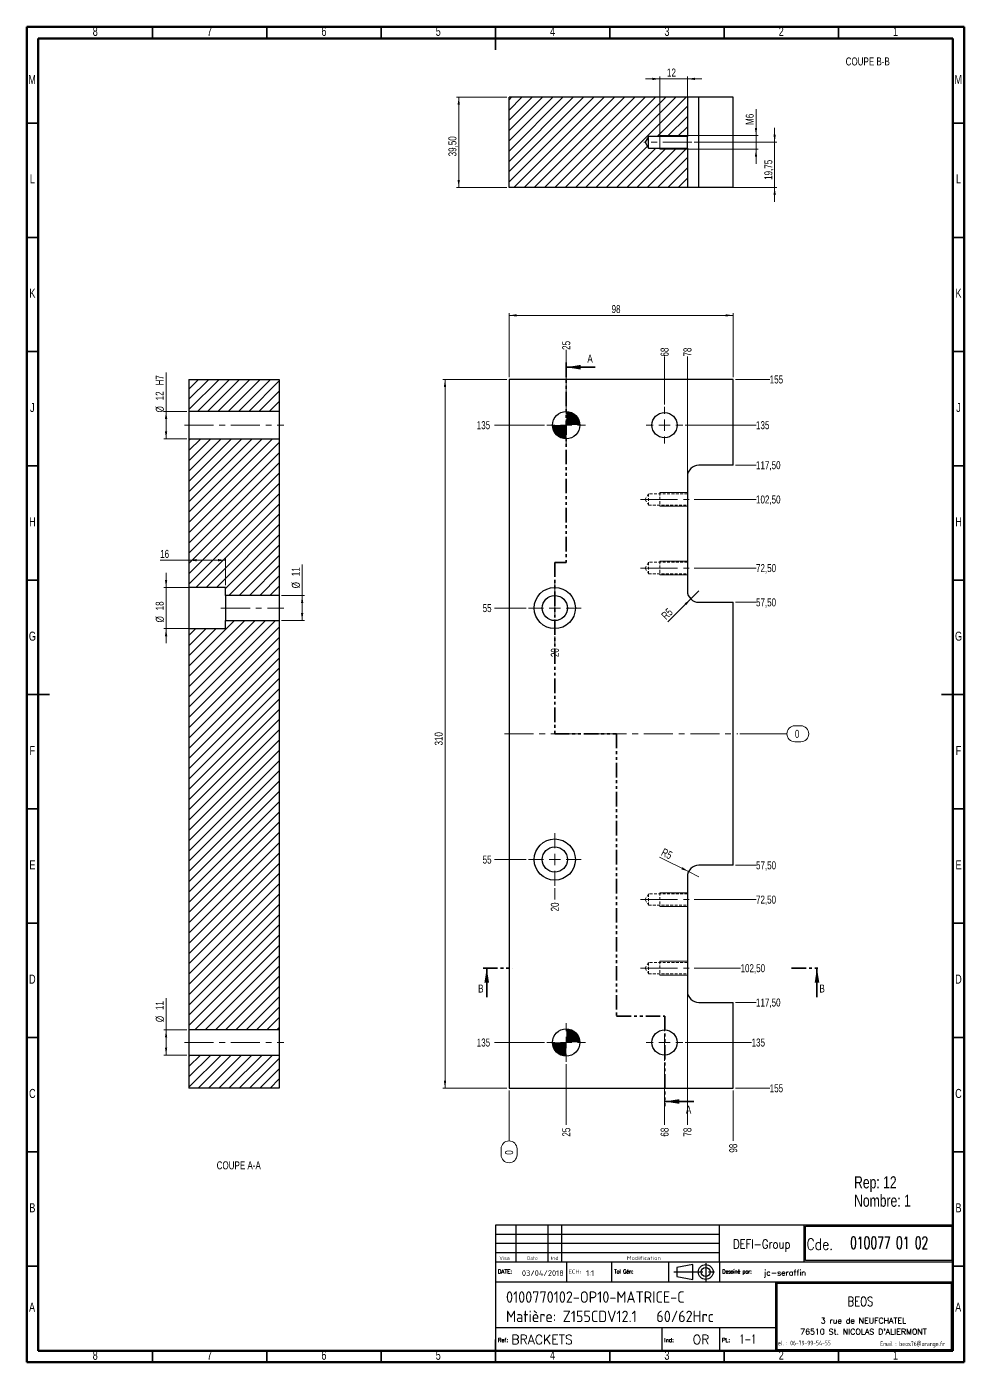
# Model space of a CAD drawing. Header units: millimetres. Extents: x 5 to 415, y 5 to 589.
import ezdxf

# ---------------------------------------------------------------- set-up
doc = ezdxf.new("R2010")
doc.units = ezdxf.units.MM
for name, pattern in [('CENTERX2', [20.32, 12.7, -2.54, 2.54, -2.54]), ('HIDDEN', [1.905, 1.27, -0.635]), ('PHANTOM', [12.7, 6.35, -1.27, 1.27, -1.27, 1.27, -1.27])]:
    doc.linetypes.add(name, pattern=pattern)
doc.layers.add('DIMENSIONS', color=176, linetype='Continuous')
doc.styles.add('SLDTEXTSTYLE0', font='TXT', dxfattribs={"width": 0.75})
doc.styles.add('SLDTEXTSTYLE1', font='ISOCP')
doc.styles.add('SLDTEXTSTYLE10', font='ISOCP', dxfattribs={"width": 1.147311})
doc.styles.add('SLDTEXTSTYLE11', font='ISOCP', dxfattribs={"width": 1.385904})
doc.styles.add('SLDTEXTSTYLE12', font='ISOCP', dxfattribs={"width": 1.246461})
doc.styles.add('SLDTEXTSTYLE13', font='ROMAND')
doc.styles.add('SLDTEXTSTYLE2', font='ROMANT', dxfattribs={"width": 0.8})
doc.styles.add('SLDTEXTSTYLE3', font='ISOCP', dxfattribs={"width": 0.8})
doc.styles.add('SLDTEXTSTYLE4', font='ROMANS', dxfattribs={"width": 0.8})
doc.styles.add('SLDTEXTSTYLE5', font='ROMANT')
doc.styles.add('SLDTEXTSTYLE6', font='ROMANS')
doc.styles.add('SLDTEXTSTYLE7', font='ROMANT', dxfattribs={"width": 0.65})
doc.styles.add('SLDTEXTSTYLE8', font='ISOCP', dxfattribs={"width": 1.446157})
doc.styles.add('SLDTEXTSTYLE9', font='ISOCP', dxfattribs={"width": 1.294402})
doc.dimstyles.new('SLDDIMSTYLE0', dxfattribs={"dimtxt": 3.5, "dimasz": 3.302, "dimexe": 0, "dimexo": 0.0625, "dimgap": 0.875, "dimtad": 0, "dimtih": 1, "dimtoh": 1, "dimdec": 0, "dimrnd": 1e-09, "dimdsep": 46, "dimtxsty": 'SLDTEXTSTYLE0', "dimblk1": 'NONE', "dimblk2": 'NONE', "dimsah": 1, "dimcen": 0.09, "dimadec": 0, "dimazin": 2, "dimtfac": 1, "dimtdec": 0, "dimtofl": 0, "dimtmove": 0, "dimatfit": 3, "dimldrblk": 'NONE', "dimfxl": 1, "dimfrac": 2, "dimtolj": 1, "dimtzin": 12, "dimarcsym": 0})
doc.dimstyles.new('SLDDIMSTYLE1', dxfattribs={"dimtxt": 3.5, "dimasz": 3.302, "dimexe": 0, "dimexo": 0.0625, "dimgap": 0.875, "dimtad": 0, "dimtih": 1, "dimtoh": 1, "dimrnd": 1e-09, "dimzin": 12, "dimdsep": 46, "dimtxsty": 'SLDTEXTSTYLE0', "dimblk1": 'NONE', "dimblk2": 'NONE', "dimsah": 1, "dimcen": 0.09, "dimadec": 0, "dimazin": 3, "dimtfac": 1, "dimtofl": 0, "dimtmove": 0, "dimatfit": 3, "dimldrblk": 'NONE', "dimfxl": 1, "dimfrac": 2, "dimtolj": 1, "dimtzin": 12, "dimarcsym": 0})
doc.dimstyles.new('SLDDIMSTYLE2', dxfattribs={"dimtxt": 3.5, "dimasz": 3.302, "dimexe": 0, "dimexo": 0.0625, "dimgap": 0.875, "dimtad": 1, "dimrnd": 1e-09, "dimzin": 12, "dimdsep": 46, "dimtxsty": 'SLDTEXTSTYLE0', "dimsah": 1, "dimcen": 0.09, "dimadec": 0, "dimazin": 3, "dimtfac": 1, "dimtofl": 0, "dimtmove": 0, "dimatfit": 3, "dimfxl": 1, "dimfrac": 2, "dimtolj": 1, "dimtzin": 12, "dimarcsym": 0})
doc.dimstyles.new('SLDDIMSTYLE3', dxfattribs={"dimtxt": 3.5, "dimasz": 3.302, "dimexe": 0, "dimexo": 0.0625, "dimgap": 0.875, "dimtad": 1, "dimrnd": 1e-09, "dimzin": 12, "dimdsep": 46, "dimtxsty": 'SLDTEXTSTYLE0', "dimsah": 1, "dimcen": 0, "dimadec": 0, "dimazin": 3, "dimtfac": 1, "dimtofl": 0, "dimtmove": 0, "dimatfit": 3, "dimfxl": 1, "dimfrac": 2, "dimtolj": 1, "dimtzin": 12, "dimarcsym": 0})
doc.dimstyles.new('SLDDIMSTYLE4', dxfattribs={"dimtxt": 3.5, "dimasz": 3.302, "dimexe": 0, "dimexo": 0.0625, "dimgap": 0.875, "dimtad": 1, "dimrnd": 1e-09, "dimzin": 12, "dimdsep": 46, "dimtxsty": 'SLDTEXTSTYLE0', "dimsah": 1, "dimcen": 0.09, "dimadec": 0, "dimazin": 3, "dimtfac": 1, "dimtmove": 0, "dimatfit": 0, "dimfxl": 1, "dimfrac": 2, "dimtolj": 1, "dimtzin": 12, "dimarcsym": 0})

# ---------------------------------------------------------------- blocks, each defined once
blk = doc.blocks.new('SW_NOTE_0')
at = {"color": 0, "linetype": 'Continuous', "lineweight": 0, "char_height": 5.292, "attachment_point": 1, "style": 'SLDTEXTSTYLE0'}
for s, insert in [('Rep: 12', (0, 6.82)), ('Nombre: 1', (0, -1.23))]:
    blk.add_mtext(s, dxfattribs=dict(at, insert=insert))
blk = doc.blocks.new('_D')
at = {"color": 7, "linetype": 'Continuous', "lineweight": 18}
for p, q in [((340.91, 283.36), (343.5, 283.36)), ((316.92, 279.87), (337.42, 279.87)), ((343.5, 276.38), (340.91, 276.38))]:
    blk.add_line(p, q, dxfattribs=at)
for centre, start, end in [((340.91, 279.87), 90, 270), ((343.5, 279.87), 270, 90)]:
    blk.add_arc(centre, 3.49, start, end, dxfattribs=at)
at = {"color": 7, "linetype": 'Continuous', "lineweight": 18, "insert": (340.91, 281.6), "char_height": 3.5, "attachment_point": 1, "style": 'SLDTEXTSTYLE0'}
blk.add_mtext('0', dxfattribs=at)
blk = doc.blocks.new('_None')
blk = doc.blocks.new('_D_1')
at = {"color": 7, "linetype": 'Continuous', "lineweight": 18}
blk.add_line((223.42, 224.87), (209.56, 224.87), dxfattribs=at)
at = {"color": 7, "linetype": 'Continuous', "lineweight": 18, "insert": (204.38, 226.6), "char_height": 3.5, "attachment_point": 1, "style": 'SLDTEXTSTYLE0'}
blk.add_mtext('55', dxfattribs=at)
blk = doc.blocks.new('_D_2')
at = {"color": 7, "linetype": 'Continuous', "lineweight": 18}
blk.add_line((314.92, 222.37), (323.92, 222.37), dxfattribs=at)
at = {"color": 7, "linetype": 'Continuous', "lineweight": 18, "insert": (323.92, 224.1), "char_height": 3.5, "attachment_point": 1, "style": 'SLDTEXTSTYLE0'}
blk.add_mtext('57,50', dxfattribs=at)
blk = doc.blocks.new('_D_3')
at = {"color": 7, "linetype": 'Continuous', "lineweight": 18}
blk.add_line((296.92, 207.37), (323.92, 207.37), dxfattribs=at)
at = {"color": 7, "linetype": 'Continuous', "lineweight": 18, "insert": (323.92, 209.1), "char_height": 3.5, "attachment_point": 1, "style": 'SLDTEXTSTYLE0'}
blk.add_mtext('72,50', dxfattribs=at)
blk = doc.blocks.new('_D_4')
at = {"color": 7, "linetype": 'Continuous', "lineweight": 18}
blk.add_line((296.92, 177.37), (317.17, 177.37), dxfattribs=at)
at = {"color": 7, "linetype": 'Continuous', "lineweight": 18, "insert": (317.17, 179.1), "char_height": 3.5, "attachment_point": 1, "style": 'SLDTEXTSTYLE0'}
blk.add_mtext('102,50', dxfattribs=at)
blk = doc.blocks.new('_D_5')
at = {"color": 7, "linetype": 'Continuous', "lineweight": 18}
blk.add_line((314.92, 162.37), (323.92, 162.37), dxfattribs=at)
at = {"color": 7, "linetype": 'Continuous', "lineweight": 18, "insert": (323.92, 164.1), "char_height": 3.5, "attachment_point": 1, "style": 'SLDTEXTSTYLE0'}
blk.add_mtext('117,50', dxfattribs=at)
blk = doc.blocks.new('_D_6')
at = {"color": 7, "linetype": 'Continuous', "lineweight": 18}
blk.add_line((292.92, 144.87), (322, 144.87), dxfattribs=at)
at = {"color": 7, "linetype": 'Continuous', "lineweight": 18, "insert": (322, 146.6), "char_height": 3.5, "attachment_point": 1, "style": 'SLDTEXTSTYLE0'}
blk.add_mtext('135', dxfattribs=at)
blk = doc.blocks.new('_D_7')
at = {"color": 7, "linetype": 'Continuous', "lineweight": 18}
blk.add_line((231.42, 144.87), (209.56, 144.87), dxfattribs=at)
at = {"color": 7, "linetype": 'Continuous', "lineweight": 18, "insert": (201.8, 146.6), "char_height": 3.5, "attachment_point": 1, "style": 'SLDTEXTSTYLE0'}
blk.add_mtext('135', dxfattribs=at)
blk = doc.blocks.new('_D_8')
at = {"color": 7, "linetype": 'Continuous', "lineweight": 18}
blk.add_line((314.92, 124.87), (329.92, 124.87), dxfattribs=at)
at = {"color": 7, "linetype": 'Continuous', "lineweight": 18, "insert": (329.92, 126.6), "char_height": 3.5, "attachment_point": 1, "style": 'SLDTEXTSTYLE0'}
blk.add_mtext('155', dxfattribs=at)
blk = doc.blocks.new('_D_9')
at = {"color": 7, "linetype": 'Continuous', "lineweight": 18}
blk.add_line((223.42, 334.87), (209.56, 334.87), dxfattribs=at)
at = {"color": 7, "linetype": 'Continuous', "lineweight": 18, "insert": (204.38, 336.6), "char_height": 3.5, "attachment_point": 1, "style": 'SLDTEXTSTYLE0'}
blk.add_mtext('55', dxfattribs=at)
blk = doc.blocks.new('_D_10')
at = {"color": 7, "linetype": 'Continuous', "lineweight": 18}
blk.add_line((314.92, 337.37), (323.92, 337.37), dxfattribs=at)
at = {"color": 7, "linetype": 'Continuous', "lineweight": 18, "insert": (323.92, 339.1), "char_height": 3.5, "attachment_point": 1, "style": 'SLDTEXTSTYLE0'}
blk.add_mtext('57,50', dxfattribs=at)
blk = doc.blocks.new('_D_11')
at = {"color": 7, "linetype": 'Continuous', "lineweight": 18}
blk.add_line((296.92, 352.37), (323.92, 352.37), dxfattribs=at)
at = {"color": 7, "linetype": 'Continuous', "lineweight": 18, "insert": (323.92, 354.1), "char_height": 3.5, "attachment_point": 1, "style": 'SLDTEXTSTYLE0'}
blk.add_mtext('72,50', dxfattribs=at)
blk = doc.blocks.new('_D_12')
at = {"color": 7, "linetype": 'Continuous', "lineweight": 18}
blk.add_line((296.92, 382.37), (323.92, 382.37), dxfattribs=at)
at = {"color": 7, "linetype": 'Continuous', "lineweight": 18, "insert": (323.92, 384.1), "char_height": 3.5, "attachment_point": 1, "style": 'SLDTEXTSTYLE0'}
blk.add_mtext('102,50', dxfattribs=at)
blk = doc.blocks.new('_D_13')
at = {"color": 7, "linetype": 'Continuous', "lineweight": 18}
blk.add_line((314.92, 397.37), (323.92, 397.37), dxfattribs=at)
at = {"color": 7, "linetype": 'Continuous', "lineweight": 18, "insert": (323.92, 399.1), "char_height": 3.5, "attachment_point": 1, "style": 'SLDTEXTSTYLE0'}
blk.add_mtext('117,50', dxfattribs=at)
blk = doc.blocks.new('_D_14')
at = {"color": 7, "linetype": 'Continuous', "lineweight": 18}
blk.add_line((231.42, 414.87), (209.56, 414.87), dxfattribs=at)
at = {"color": 7, "linetype": 'Continuous', "lineweight": 18, "insert": (201.8, 416.6), "char_height": 3.5, "attachment_point": 1, "style": 'SLDTEXTSTYLE0'}
blk.add_mtext('135', dxfattribs=at)
blk = doc.blocks.new('_D_15')
at = {"color": 7, "linetype": 'Continuous', "lineweight": 18}
blk.add_line((292.92, 414.87), (323.92, 414.87), dxfattribs=at)
at = {"color": 7, "linetype": 'Continuous', "lineweight": 18, "insert": (323.92, 416.6), "char_height": 3.5, "attachment_point": 1, "style": 'SLDTEXTSTYLE0'}
blk.add_mtext('135', dxfattribs=at)
blk = doc.blocks.new('_D_16')
at = {"color": 7, "linetype": 'Continuous', "lineweight": 18}
blk.add_line((314.92, 434.87), (329.92, 434.87), dxfattribs=at)
at = {"color": 7, "linetype": 'Continuous', "lineweight": 18, "insert": (329.92, 436.6), "char_height": 3.5, "attachment_point": 1, "style": 'SLDTEXTSTYLE0'}
blk.add_mtext('155', dxfattribs=at)
blk = doc.blocks.new('_D_17')
at = {"color": 7, "linetype": 'Continuous', "lineweight": 18}
for p, q in [((215.92, 123.87), (215.92, 101.85)), ((212.43, 95.77), (212.43, 98.36)), ((219.41, 98.36), (219.41, 95.77))]:
    blk.add_line(p, q, dxfattribs=at)
for centre, start, end in [((215.92, 98.36), 0, 180), ((215.92, 95.77), 180, 0)]:
    blk.add_arc(centre, 3.49, start, end, dxfattribs=at)
at = {"color": 7, "linetype": 'Continuous', "lineweight": 18, "insert": (214.19, 95.77), "char_height": 3.5, "attachment_point": 1, "rotation": 90, "style": 'SLDTEXTSTYLE0'}
blk.add_mtext('0', dxfattribs=at)
blk = doc.blocks.new('_D_18')
at = {"color": 7, "linetype": 'Continuous', "lineweight": 18}
blk.add_line((235.92, 212.37), (235.92, 207.37), dxfattribs=at)
at = {"color": 7, "linetype": 'Continuous', "lineweight": 18, "insert": (234.19, 202.2), "char_height": 3.5, "attachment_point": 1, "rotation": 90, "style": 'SLDTEXTSTYLE0'}
blk.add_mtext('20', dxfattribs=at)
blk = doc.blocks.new('_D_19')
at = {"color": 7, "linetype": 'Continuous', "lineweight": 18}
blk.add_line((235.92, 322.37), (235.92, 318.6), dxfattribs=at)
at = {"color": 7, "linetype": 'Continuous', "lineweight": 18, "insert": (234.19, 313.43), "char_height": 3.5, "attachment_point": 1, "rotation": 90, "style": 'SLDTEXTSTYLE0'}
blk.add_mtext('20', dxfattribs=at)
blk = doc.blocks.new('_D_20')
at = {"color": 7, "linetype": 'Continuous', "lineweight": 18}
blk.add_line((240.92, 135.37), (240.92, 108.87), dxfattribs=at)
at = {"color": 7, "linetype": 'Continuous', "lineweight": 18, "insert": (239.19, 103.7), "char_height": 3.5, "attachment_point": 1, "rotation": 90, "style": 'SLDTEXTSTYLE0'}
blk.add_mtext('25', dxfattribs=at)
blk = doc.blocks.new('_D_21')
at = {"color": 7, "linetype": 'Continuous', "lineweight": 18}
blk.add_line((240.92, 424.37), (240.92, 447.77), dxfattribs=at)
at = {"color": 7, "linetype": 'Continuous', "lineweight": 18, "insert": (239.19, 447.77), "char_height": 3.5, "attachment_point": 1, "rotation": 90, "style": 'SLDTEXTSTYLE0'}
blk.add_mtext('25', dxfattribs=at)
blk = doc.blocks.new('_D_22')
at = {"color": 7, "linetype": 'Continuous', "lineweight": 18}
blk.add_line((283.92, 135.87), (283.92, 108.87), dxfattribs=at)
at = {"color": 7, "linetype": 'Continuous', "lineweight": 18, "insert": (282.19, 103.7), "char_height": 3.5, "attachment_point": 1, "rotation": 90, "style": 'SLDTEXTSTYLE0'}
blk.add_mtext('68', dxfattribs=at)
blk = doc.blocks.new('_D_23')
at = {"color": 7, "linetype": 'Continuous', "lineweight": 18}
blk.add_line((283.92, 423.87), (283.92, 444.87), dxfattribs=at)
at = {"color": 7, "linetype": 'Continuous', "lineweight": 18, "insert": (282.19, 444.87), "char_height": 3.5, "attachment_point": 1, "rotation": 90, "style": 'SLDTEXTSTYLE0'}
blk.add_mtext('68', dxfattribs=at)
blk = doc.blocks.new('_D_24')
at = {"color": 7, "linetype": 'Continuous', "lineweight": 18}
blk.add_line((293.92, 166.37), (293.92, 108.87), dxfattribs=at)
at = {"color": 7, "linetype": 'Continuous', "lineweight": 18, "insert": (292.19, 103.7), "char_height": 3.5, "attachment_point": 1, "rotation": 90, "style": 'SLDTEXTSTYLE0'}
blk.add_mtext('78', dxfattribs=at)
blk = doc.blocks.new('_D_25')
at = {"color": 7, "linetype": 'Continuous', "lineweight": 18}
blk.add_line((293.92, 393.37), (293.92, 444.87), dxfattribs=at)
at = {"color": 7, "linetype": 'Continuous', "lineweight": 18, "insert": (292.19, 444.87), "char_height": 3.5, "attachment_point": 1, "rotation": 90, "style": 'SLDTEXTSTYLE0'}
blk.add_mtext('78', dxfattribs=at)
blk = doc.blocks.new('_D_26')
at = {"color": 7, "linetype": 'Continuous', "lineweight": 18}
blk.add_line((313.92, 123.87), (313.92, 101.85), dxfattribs=at)
at = {"color": 7, "linetype": 'Continuous', "lineweight": 18, "insert": (312.19, 96.68), "char_height": 3.5, "attachment_point": 1, "rotation": 90, "style": 'SLDTEXTSTYLE0'}
blk.add_mtext('98', dxfattribs=at)
blk = doc.blocks.new('_D_27')
at = {"color": 7, "linetype": 'Continuous', "lineweight": 18}
for p, q in [((215.92, 435.87), (215.92, 463.87)), ((313.92, 462.87), (215.92, 462.87)), ((313.92, 435.87), (313.92, 463.87))]:
    blk.add_line(p, q, dxfattribs=at)
for points in [[(215.92, 462.87), (219.23, 462.36), (219.23, 463.38)], [(313.92, 462.87), (310.62, 463.38), (310.62, 462.36)]]:
    blk.add_solid(points, dxfattribs=at)
at = {"color": 7, "linetype": 'Continuous', "lineweight": 18, "insert": (260.78, 467.38), "char_height": 3.5, "attachment_point": 1, "style": 'SLDTEXTSTYLE0'}
blk.add_mtext('98', dxfattribs=at)
blk = doc.blocks.new('_D_28')
at = {"color": 7, "linetype": 'Continuous', "lineweight": 18}
for p, q in [((214.92, 434.87), (186.92, 434.87)), ((187.92, 434.87), (187.92, 124.87)), ((214.92, 124.87), (186.92, 124.87))]:
    blk.add_line(p, q, dxfattribs=at)
for points in [[(187.92, 434.87), (187.42, 431.57), (188.43, 431.57)], [(187.92, 124.87), (188.43, 128.17), (187.42, 128.17)]]:
    blk.add_solid(points, dxfattribs=at)
at = {"color": 7, "linetype": 'Continuous', "lineweight": 18, "insert": (183.41, 274.76), "char_height": 3.5, "attachment_point": 1, "rotation": 90, "style": 'SLDTEXTSTYLE0'}
blk.add_mtext('310', dxfattribs=at)
blk = doc.blocks.new('_D_29')
at = {"color": 7, "linetype": 'Continuous', "lineweight": 18}
for q in [(285.37, 328.82), (298.92, 342.37)]:
    blk.add_line((295.39, 338.83), q, dxfattribs=at)
blk.add_solid([(295.39, 338.83), (292.69, 336.86), (293.41, 336.14)], dxfattribs=at)
at = {"color": 7, "linetype": 'Continuous', "lineweight": 18, "insert": (282.21, 331.98), "char_height": 3.5, "attachment_point": 1, "rotation": 45, "style": 'SLDTEXTSTYLE0'}
blk.add_mtext('R5', dxfattribs=at)
blk = doc.blocks.new('_D_30')
at = {"color": 7, "linetype": 'Continuous', "lineweight": 18}
for q in [(281.7, 225.98), (298.92, 217.37)]:
    blk.add_line((294.45, 219.61), q, dxfattribs=at)
blk.add_solid([(294.45, 219.61), (291.73, 221.54), (291.27, 220.63)], dxfattribs=at)
at = {"color": 7, "linetype": 'Continuous', "lineweight": 18, "insert": (283.7, 229.98), "char_height": 3.5, "attachment_point": 1, "rotation": 333.43495, "style": 'SLDTEXTSTYLE0'}
blk.add_mtext('R5', dxfattribs=at)
blk = doc.blocks.new('SW_CENTERMARKSYMBOL_0')
at = {"color": 0, "linetype": 'Continuous', "lineweight": 0}
for p, q in [((0, 5), (0, 8.5)), ((-5, 0), (-8.5, 0)), ((0, 0), (-2.5, 0)), ((0, 0), (0, 2.5)), ((0, 0), (0, -2.5)), ((0, 0), (2.5, 0)), ((5, 0), (8.5, 0)), ((0, -5), (0, -8.5))]:
    blk.add_line(p, q, dxfattribs=at)
blk = doc.blocks.new('SW_CENTERMARKSYMBOL_1')
at = {"color": 0, "linetype": 'Continuous', "lineweight": 0}
for p, q in [((0, 5), (0, 8)), ((-5, 0), (-8, 0)), ((0, 0), (-2.5, 0)), ((0, 0), (0, 2.5)), ((0, 0), (0, -2.5)), ((0, 0), (2.5, 0)), ((5, 0), (8, 0)), ((0, -5), (0, -8))]:
    blk.add_line(p, q, dxfattribs=at)
blk = doc.blocks.new('SW_CENTERMARKSYMBOL_2')
at = {"color": 0, "linetype": 'Continuous', "lineweight": 0}
for p, q in [((0, 5), (0, 8)), ((-5, 0), (-8, 0)), ((0, 0), (-2.5, 0)), ((0, 0), (0, 2.5)), ((0, 0), (0, -2.5)), ((0, 0), (2.5, 0)), ((5, 0), (8, 0)), ((0, -5), (0, -8))]:
    blk.add_line(p, q, dxfattribs=at)
blk = doc.blocks.new('SW_CENTERMARKSYMBOL_3')
at = {"color": 0, "linetype": 'Continuous', "lineweight": 0}
for p, q in [((0, 5), (0, 8.5)), ((-5, 0), (-8.5, 0)), ((0, 0), (-2.5, 0)), ((0, 0), (0, 2.5)), ((0, 0), (0, -2.5)), ((0, 0), (2.5, 0)), ((5, 0), (8.5, 0)), ((0, -5), (0, -8.5))]:
    blk.add_line(p, q, dxfattribs=at)
blk = doc.blocks.new('SW_CENTERMARKSYMBOL_4')
at = {"color": 0, "linetype": 'Continuous', "lineweight": 0}
for p, q in [((0, 5), (0, 11.5)), ((-5, 0), (-11.5, 0)), ((0, 0), (-2.5, 0)), ((0, 0), (0, 2.5)), ((0, 0), (0, -2.5)), ((0, 0), (2.5, 0)), ((5, 0), (11.5, 0)), ((0, -5), (0, -11.5))]:
    blk.add_line(p, q, dxfattribs=at)
blk = doc.blocks.new('SW_CENTERMARKSYMBOL_5')
at = {"color": 0, "linetype": 'Continuous', "lineweight": 0}
for p, q in [((0, 5), (0, 11.5)), ((-5, 0), (-11.5, 0)), ((0, 0), (-2.5, 0)), ((0, 0), (0, 2.5)), ((0, 0), (0, -2.5)), ((0, 0), (2.5, 0)), ((5, 0), (11.5, 0)), ((0, -5), (0, -11.5))]:
    blk.add_line(p, q, dxfattribs=at)
blk = doc.blocks.new('SW_DOWELSYMBOL_0')
at = {"linetype": 'Continuous', "lineweight": 0}
h = blk.add_hatch(color=0, dxfattribs=at)
edge = h.paths.add_edge_path(flags=0)
edge.add_arc((0, 0), 6, 0, 90)
edge.add_line((0, 6), (0, 0))
edge.add_line((0, 0), (6, 0))
h = blk.add_hatch(color=0, dxfattribs=at)
edge = h.paths.add_edge_path(flags=0)
edge.add_arc((0, 0), 6, 180, 270)
edge.add_line((0, -6), (0, 0))
edge.add_line((0, 0), (-6, 0))
at = {"color": 0, "linetype": 'Continuous', "lineweight": 0}
blk.add_circle((0, 0), 6, dxfattribs=at)
blk = doc.blocks.new('SW_DOWELSYMBOL_1')
at = {"linetype": 'Continuous', "lineweight": 0}
h = blk.add_hatch(color=0, dxfattribs=at)
edge = h.paths.add_edge_path(flags=0)
edge.add_arc((0, 0), 6, 0, 90)
edge.add_line((0, 6), (0, 0))
edge.add_line((0, 0), (6, 0))
h = blk.add_hatch(color=0, dxfattribs=at)
edge = h.paths.add_edge_path(flags=0)
edge.add_arc((0, 0), 6, 180, 270)
edge.add_line((0, -6), (0, 0))
edge.add_line((0, 0), (-6, 0))
at = {"color": 0, "linetype": 'Continuous', "lineweight": 0}
blk.add_circle((0, 0), 6, dxfattribs=at)
blk = doc.blocks.new('_D_31')
at = {"color": 7, "linetype": 'Continuous', "lineweight": 18}
for p, q in [((65.95, 420.87), (65.95, 437.96)), ((74.95, 420.87), (64.95, 420.87)), ((65.95, 420.87), (65.95, 408.87)), ((74.95, 408.87), (64.95, 408.87))]:
    blk.add_line(p, q, dxfattribs=at)
for points in [[(65.95, 420.87), (65.44, 417.57), (66.45, 417.57)], [(65.95, 408.87), (66.45, 412.17), (65.44, 412.17)]]:
    blk.add_solid(points, dxfattribs=at)
at = {"color": 7, "linetype": 'Continuous', "lineweight": 18, "char_height": 3.5, "attachment_point": 1, "rotation": 90, "style": 'SLDTEXTSTYLE0'}
for s, insert in [('H7', (61.38, 432.21)), ('12', (61.38, 425.72)), ('%%c', (61.43, 420.44))]:
    blk.add_mtext(s, dxfattribs=dict(at, insert=insert))
blk = doc.blocks.new('_D_32')
at = {"color": 7, "linetype": 'Continuous', "lineweight": 18}
for p, q in [((75.95, 344.87), (75.95, 356.8)), ((91.95, 344.87), (91.95, 356.8)), ((75.95, 355.8), (63.36, 355.8)), ((91.95, 355.8), (75.95, 355.8))]:
    blk.add_line(p, q, dxfattribs=at)
for points in [[(75.95, 355.8), (79.25, 355.29), (79.25, 356.31)], [(91.95, 355.8), (88.64, 356.31), (88.64, 355.29)]]:
    blk.add_solid(points, dxfattribs=at)
at = {"color": 7, "linetype": 'Continuous', "lineweight": 18, "insert": (63.36, 360.31), "char_height": 3.5, "attachment_point": 1, "style": 'SLDTEXTSTYLE0'}
blk.add_mtext('16', dxfattribs=at)
blk = doc.blocks.new('_D_33')
at = {"color": 7, "linetype": 'Continuous', "lineweight": 18}
for p, q in [((65.95, 343.87), (65.95, 350.22)), ((90.95, 343.87), (64.95, 343.87)), ((65.95, 343.87), (65.95, 325.87)), ((90.95, 325.87), (64.95, 325.87)), ((65.95, 325.87), (65.95, 319.52))]:
    blk.add_line(p, q, dxfattribs=at)
for points in [[(65.95, 343.87), (66.45, 347.17), (65.44, 347.17)], [(65.95, 325.87), (65.44, 322.57), (66.45, 322.57)]]:
    blk.add_solid(points, dxfattribs=at)
at = {"color": 7, "linetype": 'Continuous', "lineweight": 18, "char_height": 3.5, "attachment_point": 1, "rotation": 90, "style": 'SLDTEXTSTYLE0'}
for s, insert in [('18', (61.38, 333.88)), ('%%c', (61.43, 328.6))]:
    blk.add_mtext(s, dxfattribs=dict(at, insert=insert))
blk = doc.blocks.new('_D_34')
at = {"color": 7, "linetype": 'Continuous', "lineweight": 18}
for p, q in [((125.45, 340.37), (125.45, 353.97)), ((116.45, 340.37), (126.45, 340.37)), ((125.45, 340.37), (125.45, 329.37)), ((116.45, 329.37), (126.45, 329.37))]:
    blk.add_line(p, q, dxfattribs=at)
for points in [[(125.45, 340.37), (124.94, 337.07), (125.95, 337.07)], [(125.45, 329.37), (125.95, 332.67), (124.94, 332.67)]]:
    blk.add_solid(points, dxfattribs=at)
at = {"color": 7, "linetype": 'Continuous', "lineweight": 18, "char_height": 3.5, "attachment_point": 1, "rotation": 90, "style": 'SLDTEXTSTYLE0'}
for s, insert in [('11', (120.88, 348.8)), ('%%c', (120.93, 343.52))]:
    blk.add_mtext(s, dxfattribs=dict(at, insert=insert))
blk = doc.blocks.new('_D_35')
at = {"color": 7, "linetype": 'Continuous', "lineweight": 18}
for p, q in [((65.95, 150.37), (65.95, 164.23)), ((74.95, 150.37), (64.95, 150.37)), ((65.95, 150.37), (65.95, 139.37)), ((74.95, 139.37), (64.95, 139.37))]:
    blk.add_line(p, q, dxfattribs=at)
for points in [[(65.95, 150.37), (65.44, 147.07), (66.45, 147.07)], [(65.95, 139.37), (66.45, 142.67), (65.44, 142.67)]]:
    blk.add_solid(points, dxfattribs=at)
at = {"color": 7, "linetype": 'Continuous', "lineweight": 18, "char_height": 3.5, "attachment_point": 1, "rotation": 90, "style": 'SLDTEXTSTYLE0'}
for s, insert in [('11', (61.38, 159.06)), ('%%c', (61.43, 153.78))]:
    blk.add_mtext(s, dxfattribs=dict(at, insert=insert))
blk = doc.blocks.new('_D_36')
at = {"color": 7, "linetype": 'Continuous', "lineweight": 18}
for p, q in [((214.92, 558.32), (192.92, 558.32)), ((193.92, 558.32), (193.92, 518.82)), ((214.92, 518.82), (192.92, 518.82))]:
    blk.add_line(p, q, dxfattribs=at)
for points in [[(193.92, 558.32), (193.42, 555.01), (194.43, 555.01)], [(193.92, 518.82), (194.43, 522.12), (193.42, 522.12)]]:
    blk.add_solid(points, dxfattribs=at)
at = {"color": 7, "linetype": 'Continuous', "lineweight": 18, "insert": (189.41, 532.42), "char_height": 3.5, "attachment_point": 1, "rotation": 90, "style": 'SLDTEXTSTYLE0'}
blk.add_mtext('39,50', dxfattribs=at)
blk = doc.blocks.new('_D_37')
at = {"color": 7, "linetype": 'Continuous', "lineweight": 18}
for p, q in [((281.92, 536.57), (281.92, 567.3)), ((293.92, 536.57), (293.92, 567.3)), ((281.92, 566.3), (275.57, 566.3)), ((293.92, 566.3), (281.92, 566.3)), ((293.92, 566.3), (300.27, 566.3))]:
    blk.add_line(p, q, dxfattribs=at)
for points in [[(281.92, 566.3), (278.62, 566.81), (278.62, 565.79)], [(293.92, 566.3), (297.23, 565.79), (297.23, 566.81)]]:
    blk.add_solid(points, dxfattribs=at)
at = {"color": 7, "linetype": 'Continuous', "lineweight": 18, "insert": (285, 570.81), "char_height": 3.5, "attachment_point": 1, "style": 'SLDTEXTSTYLE0'}
blk.add_mtext('12', dxfattribs=at)
blk = doc.blocks.new('_D_38')
at = {"color": 7, "linetype": 'Continuous', "lineweight": 18}
for p, q in [((323.92, 541.57), (323.92, 553.04)), ((282.92, 541.57), (324.92, 541.57)), ((323.92, 541.57), (323.92, 535.57)), ((282.92, 535.57), (324.92, 535.57)), ((323.92, 535.57), (323.92, 529.22))]:
    blk.add_line(p, q, dxfattribs=at)
for points in [[(323.92, 541.57), (324.43, 544.87), (323.42, 544.87)], [(323.92, 535.57), (323.42, 532.26), (324.43, 532.26)]]:
    blk.add_solid(points, dxfattribs=at)
at = {"color": 7, "linetype": 'Continuous', "lineweight": 18, "insert": (319.41, 546.17), "char_height": 3.5, "attachment_point": 1, "rotation": 90, "style": 'SLDTEXTSTYLE0'}
blk.add_mtext('M6', dxfattribs=at)
blk = doc.blocks.new('_D_39')
at = {"color": 7, "linetype": 'Continuous', "lineweight": 18}
for p, q in [((332.07, 538.57), (332.07, 544.92)), ((296.92, 538.57), (333.07, 538.57)), ((332.07, 538.57), (332.07, 518.82)), ((290.42, 518.82), (333.07, 518.82)), ((332.07, 518.82), (332.07, 512.47))]:
    blk.add_line(p, q, dxfattribs=at)
for points in [[(332.07, 538.57), (332.58, 541.87), (331.56, 541.87)], [(332.07, 518.82), (331.56, 515.51), (332.58, 515.51)]]:
    blk.add_solid(points, dxfattribs=at)
at = {"color": 7, "linetype": 'Continuous', "lineweight": 18, "insert": (327.56, 522.13), "char_height": 3.5, "attachment_point": 1, "rotation": 90, "style": 'SLDTEXTSTYLE0'}
blk.add_mtext('19,75', dxfattribs=at)

msp = doc.modelspace()

# ---------------------------------------------------------------- hatches: boundary and pattern name
at = {"linetype": 'Continuous', "lineweight": 18}
h = msp.add_hatch(dxfattribs=at)
h.set_pattern_fill('ANSI31', style=0)
h.paths.add_polyline_path([(293.924, 541.065), (293.924, 558.315), (215.924, 558.315), (215.924, 518.815), (293.924, 518.815), (293.924, 536.065), (276.924, 536.065), (275.422, 538.565), (276.924, 541.065)], flags=0)
h = msp.add_hatch(dxfattribs=at)
h.set_pattern_fill('ANSI31', style=0)
h.paths.add_polyline_path([(115.446, 434.87), (75.946, 434.87), (75.946, 420.87), (115.446, 420.87)], flags=0)
h = msp.add_hatch(dxfattribs=at)
h.set_pattern_fill('ANSI31', style=0)
h.paths.add_polyline_path([(115.446, 408.87), (75.946, 408.87), (75.946, 343.87), (91.946, 343.87), (91.946, 340.37), (115.446, 340.37)], flags=0)
h = msp.add_hatch(dxfattribs=at)
h.set_pattern_fill('ANSI31', style=0)
h.paths.add_polyline_path([(91.946, 325.87), (75.946, 325.87), (75.946, 150.37), (115.446, 150.37), (115.446, 329.37), (91.946, 329.37)], flags=0)
h = msp.add_hatch(dxfattribs=at)
h.set_pattern_fill('ANSI31', style=0)
h.paths.add_polyline_path([(75.946, 124.87), (115.446, 124.87), (115.446, 139.371), (75.946, 139.371)], flags=0)

# ---------------------------------------------------------------- linework, layer by layer
at = {"color": 7, "linetype": 'Continuous', "lineweight": 70}
for p, q in [((5, 5), (5, 589)), ((5, 589), (415, 589)), ((415, 589), (415, 5)), ((10, 10), (10, 584)), ((10, 584), (410, 584)), ((410, 584), (410, 10)), ((410, 10), (10, 10)), ((415, 5), (5, 5))]:
    msp.add_line(p, q, dxfattribs=at)
at = {"color": 7, "linetype": 'Continuous', "lineweight": 35}
for p, q in [((60, 584), (60, 589)), ((110, 584), (110, 589)), ((160, 584), (160, 589)), ((210, 589.001), (210, 578.999)), ((210, 584), (210, 589)), ((260, 584), (260, 589)), ((310, 584), (310, 589)), ((360, 584), (360, 589)), ((10, 547), (5, 547)), ((410, 547), (415, 547)), ((10, 497), (5, 497)), ((410, 497), (415, 497)), ((10, 447), (5, 447)), ((410, 447), (415, 447)), ((253.624, 440.197), (240.924, 440.197)), ((10, 397), (5, 397)), ((410, 397), (415, 397)), ((10, 347), (5, 347)), ((410, 347), (415, 347)), ((4.999, 297), (15.001, 297)), ((10, 297), (5, 297)), ((415.001, 297), (404.999, 297)), ((410, 297), (415, 297)), ((10, 247), (5, 247)), ((410, 247), (415, 247)), ((10, 197), (5, 197)), ((410, 197), (415, 197)), ((206.164, 164.67), (206.164, 177.37)), ((350.589, 164.67), (350.589, 177.37)), ((10, 147), (5, 147)), ((410, 147), (415, 147)), ((296.702, 119.058), (284.002, 119.058)), ((10, 97), (5, 97)), ((410, 97), (415, 97)), ((10, 47), (5, 47)), ((410, 47), (415, 47)), ((210, 4.999), (210, 15.001)), ((60, 10), (60, 5)), ((110, 10), (110, 5)), ((160, 10), (160, 5)), ((210, 10), (210, 5)), ((260, 10), (260, 5)), ((310, 10), (310, 5)), ((360, 10), (360, 5))]:
    msp.add_line(p, q, dxfattribs=at)
at = {"color": 7, "linetype": 'Continuous', "lineweight": 25}
for p, q in [((215.924, 518.815), (215.924, 558.315)), ((293.924, 558.315), (215.924, 558.315)), ((293.924, 558.315), (293.924, 541.065)), ((298.924, 558.315), (293.924, 558.315)), ((298.924, 518.815), (298.924, 558.315)), ((313.924, 558.315), (298.924, 558.315)), ((313.924, 518.815), (313.924, 558.315)), ((276.924, 541.065), (275.422, 538.565)), ((275.422, 538.565), (276.924, 536.065)), ((293.924, 541.065), (276.924, 541.065)), ((276.924, 536.065), (276.924, 541.065)), ((293.924, 536.065), (293.924, 541.065)), ((276.924, 536.065), (293.924, 536.065)), ((293.924, 536.065), (293.924, 518.815)), ((293.924, 518.815), (215.924, 518.815)), ((298.924, 518.815), (293.924, 518.815)), ((313.924, 518.815), (298.924, 518.815)), ((75.946, 434.87), (75.946, 420.87)), ((75.946, 434.87), (115.446, 434.87)), ((115.446, 434.87), (115.446, 420.87)), ((313.924, 434.87), (215.924, 434.87)), ((215.924, 434.87), (215.924, 124.87)), ((313.924, 397.37), (313.924, 434.87)), ((115.446, 420.87), (75.946, 420.87)), ((75.946, 420.87), (75.946, 408.87)), ((115.446, 420.87), (115.446, 408.87)), ((75.946, 408.87), (75.946, 343.87)), ((75.946, 408.87), (115.446, 408.87)), ((115.446, 408.87), (115.446, 340.37)), ((313.924, 397.37), (298.924, 397.37)), ((293.924, 392.37), (293.924, 342.37)), ((91.946, 343.87), (75.946, 343.87)), ((75.946, 343.87), (75.946, 325.87)), ((91.946, 340.37), (91.946, 343.87)), ((115.446, 340.37), (91.946, 340.37)), ((91.946, 340.37), (91.946, 329.37)), ((115.446, 340.37), (115.446, 329.37)), ((298.924, 337.37), (313.924, 337.37)), ((313.924, 222.37), (313.924, 337.37)), ((91.946, 325.87), (91.946, 329.37)), ((91.946, 329.37), (115.446, 329.37)), ((115.446, 329.37), (115.446, 150.37)), ((75.946, 325.87), (75.946, 150.37)), ((75.946, 325.87), (91.946, 325.87)), ((313.924, 222.37), (298.924, 222.37)), ((293.924, 217.37), (293.924, 167.37)), ((298.924, 162.37), (313.924, 162.37)), ((313.924, 124.87), (313.924, 162.37)), ((115.446, 150.37), (75.946, 150.37)), ((75.946, 150.37), (75.946, 139.371)), ((115.446, 150.37), (115.446, 139.371)), ((75.946, 139.371), (75.946, 124.87)), ((75.946, 139.371), (115.446, 139.371)), ((115.446, 139.371), (115.446, 124.87)), ((115.446, 124.87), (75.946, 124.87)), ((215.924, 124.87), (313.924, 124.87))]:
    msp.add_line(p, q, dxfattribs=at)
at = {"color": 7, "linetype": 'CENTERX2', "lineweight": 18}
for p, q in [((295.924, 538.565), (274.924, 538.565)), ((73.946, 414.87), (117.446, 414.87)), ((276.924, 382.37), (273.422, 382.37)), ((276.924, 382.37), (295.924, 382.37)), ((276.924, 352.37), (273.422, 352.37)), ((276.924, 352.37), (295.924, 352.37)), ((89.946, 334.87), (117.446, 334.87)), ((213.924, 279.87), (315.924, 279.87)), ((276.924, 207.37), (273.422, 207.37)), ((276.924, 207.37), (295.924, 207.37)), ((276.924, 177.37), (273.422, 177.37)), ((276.924, 177.37), (295.924, 177.37)), ((73.946, 144.87), (117.446, 144.87))]:
    msp.add_line(p, q, dxfattribs=at)
at = {"color": 7, "linetype": 'Continuous', "lineweight": 18}
for p, q in [((293.924, 541.565), (281.924, 541.565)), ((281.924, 541.565), (281.924, 535.565)), ((293.924, 535.565), (281.924, 535.565)), ((293.924, 385.37), (281.924, 385.37)), ((293.924, 379.37), (281.924, 379.37)), ((293.924, 355.37), (281.924, 355.37)), ((293.924, 349.37), (281.924, 349.37)), ((293.924, 210.37), (281.924, 210.37)), ((293.924, 204.37), (281.924, 204.37)), ((293.924, 180.37), (281.924, 180.37)), ((293.924, 174.37), (281.924, 174.37))]:
    msp.add_line(p, q, dxfattribs=at)
at = {"color": 7, "linetype": 'PHANTOM', "lineweight": 35}
for p, q in [((240.924, 442.197), (240.924, 354.849)), ((240.924, 354.849), (235.924, 354.849)), ((235.924, 354.849), (235.924, 279.87)), ((235.924, 279.87), (262.985, 279.87)), ((262.985, 279.87), (262.985, 156.409)), ((204.577, 177.37), (217.283, 177.37)), ((339.476, 177.37), (352.176, 177.37)), ((262.985, 156.409), (284.002, 156.409)), ((284.002, 156.409), (284.002, 117.058))]:
    msp.add_line(p, q, dxfattribs=at)
at = {"color": 7, "linetype": 'HIDDEN', "lineweight": 18}
for p, q in [((276.924, 384.87), (275.422, 382.37)), ((275.422, 382.37), (276.924, 379.87)), ((276.924, 384.87), (276.924, 379.87)), ((293.924, 384.87), (276.924, 384.87)), ((276.924, 379.87), (293.924, 379.87)), ((281.924, 385.37), (281.924, 379.37)), ((276.924, 354.87), (275.422, 352.37)), ((275.422, 352.37), (276.924, 349.87)), ((276.924, 354.87), (276.924, 349.87)), ((293.924, 354.87), (276.924, 354.87)), ((281.924, 355.37), (281.924, 349.37)), ((276.924, 349.87), (293.924, 349.87)), ((281.924, 210.37), (281.924, 204.37)), ((276.924, 209.87), (275.422, 207.37)), ((275.422, 207.37), (276.924, 204.87)), ((276.924, 209.87), (276.924, 204.87)), ((293.924, 209.87), (276.924, 209.87)), ((276.924, 204.87), (293.924, 204.87)), ((276.924, 179.87), (275.422, 177.37)), ((275.422, 177.37), (276.924, 174.87)), ((276.924, 179.87), (276.924, 174.87)), ((293.924, 179.87), (276.924, 179.87)), ((281.924, 180.37), (281.924, 174.37)), ((276.924, 174.87), (293.924, 174.87))]:
    msp.add_line(p, q, dxfattribs=at)
at = {"color": 7, "linetype": 'Continuous', "lineweight": 25}
for centre, radius in [((240.924, 414.87), 6), ((283.924, 414.87), 5.5), ((235.924, 334.87), 9), ((235.924, 334.87), 5.5), ((235.924, 224.87), 9), ((235.924, 224.87), 5.5), ((240.924, 144.87), 6), ((283.924, 144.87), 5.5)]:
    msp.add_circle(centre, radius, dxfattribs=at)
for centre, start, end in [((298.924, 392.37), 90, 180), ((298.924, 342.37), 180, 270), ((298.924, 217.37), 90, 180), ((298.924, 167.37), 180, 270)]:
    msp.add_arc(centre, 5, start, end, dxfattribs=at)
at = {"color": 7, "linetype": 'Continuous', "lineweight": 35}
for points in [[(240.924, 440.197), (247.274, 439.181), (247.274, 441.213)], [(206.164, 177.37), (205.148, 171.02), (207.18, 171.02)], [(350.589, 177.37), (349.573, 171.02), (351.605, 171.02)], [(284.002, 119.058), (290.352, 118.042), (290.352, 120.074)]]:
    msp.add_solid(points, dxfattribs=at)
at = {"layer": 'DIMENSIONS', "color": 3}
for p, q in [((308, 65), (210, 65)), ((219, 49), (219, 65)), ((233, 49), (233, 65)), ((239, 49), (239, 65)), ((210, 61), (308, 61)), ((308, 57), (210, 57)), ((210, 53), (308, 53))]:
    msp.add_line(p, q, dxfattribs=at)
at = {"layer": 'DIMENSIONS', "color": 6}
for p, q in [((210, 65), (210, 10)), ((410, 10), (410, 65)), ((410, 40), (332.384, 40)), ((332.384, 40), (332.384, 10)), ((409.8, 39.8), (332.584, 39.8)), ((332.584, 39.8), (332.584, 10.2)), ((409.6, 39.6), (332.784, 39.6)), ((332.784, 39.6), (332.784, 10.4)), ((409.4, 39.4), (332.984, 39.4)), ((332.984, 39.4), (332.984, 10.6)), ((409.4, 10.6), (409.4, 39.4)), ((409.6, 10.4), (409.6, 39.6)), ((409.8, 10.2), (409.8, 39.8)), ((210, 10), (410, 10)), ((332.584, 10.2), (409.8, 10.2)), ((332.784, 10.4), (409.6, 10.4)), ((332.984, 10.6), (409.4, 10.6))]:
    msp.add_line(p, q, dxfattribs=at)
at = {"layer": 'DIMENSIONS', "color": 1}
for p, q in [((410, 65), (308, 65)), ((308, 49), (308, 65)), ((345, 49), (345, 65)), ((345.5, 49.5), (345.5, 64.5)), ((345.5, 64.5), (409.5, 64.5)), ((409.5, 64.5), (409.5, 49.5)), ((210, 49), (410, 49)), ((241, 49), (241, 40)), ((260.731, 49), (260.731, 40)), ((285.62, 49), (285.62, 40)), ((308, 49), (308, 40)), ((409.5, 49.5), (345.5, 49.5)), ((332.384, 40), (210, 40)), ((332.384, 20), (210, 20)), ((282.792, 20), (282.792, 10)), ((308, 20), (308, 10))]:
    msp.add_line(p, q, dxfattribs=at)
at = {"layer": 'DIMENSIONS'}
for p, q in [((345.5, 49.5), (345.5, 64.5)), ((345.5, 64.5), (409.5, 64.5)), ((409.5, 64.5), (409.5, 49.5)), ((409.5, 49.5), (345.5, 49.5))]:
    msp.add_line(p, q, dxfattribs=at)
at = {"layer": 'DIMENSIONS', "color": 7}
for p, q in [((296.244, 47.75), (289.244, 46.5)), ((296.244, 41.25), (296.244, 47.75)), ((289.244, 46.5), (289.244, 42.5)), ((289.244, 42.5), (296.244, 41.25))]:
    msp.add_line(p, q, dxfattribs=at)
at = {"layer": 'DIMENSIONS', "color": 3, "linetype": 'CENTERX2'}
for p, q in [((301.934, 48.348), (301.934, 40.513)), ((287.946, 44.5), (306.201, 44.5))]:
    msp.add_line(p, q, dxfattribs=at)
at = {"layer": 'DIMENSIONS', "color": 7}
for radius in [3.25, 2]:
    msp.add_circle((301.934, 44.5), radius, dxfattribs=at)

# ---------------------------------------------------------------- block references
at = {"color": 7, "linetype": 'Continuous', "lineweight": 0}
for name, p in [('SW_CENTERMARKSYMBOL_3', (240.924, 414.87)), ('SW_DOWELSYMBOL_0', (240.924, 414.87)), ('SW_CENTERMARKSYMBOL_2', (283.924, 414.87)), ('SW_CENTERMARKSYMBOL_5', (235.924, 334.87)), ('SW_CENTERMARKSYMBOL_4', (235.924, 224.87)), ('SW_CENTERMARKSYMBOL_0', (240.924, 144.87)), ('SW_CENTERMARKSYMBOL_1', (283.924, 144.87)), ('SW_DOWELSYMBOL_1', (240.924, 144.87)), ('SW_NOTE_0', (366.819, 79.526))]:
    msp.add_blockref(name, p, dxfattribs=at)

# ---------------------------------------------------------------- texts
at = {"color": 7, "linetype": 'Continuous', "lineweight": 0, "attachment_point": 2, "style": 'SLDTEXTSTYLE0'}
for s, insert, char_height in [('8', (34.96, 589.06), 3.969), ('7', (84.96, 589.06), 3.969), ('6', (134.96, 589.06), 3.969), ('5', (184.96, 589.06), 3.969), ('4', (234.96, 589.06), 3.969), ('3', (284.96, 589.06), 3.969), ('2', (334.96, 589.06), 3.969), ('1', (384.96, 589.06), 3.969), ('COUPE B-B', (372.782, 575.684), 3.5), ('M', (7.362, 568.06), 3.969), ('M', (412.362, 568.06), 3.969), ('L', (7.455, 524.56), 3.969), ('L', (412.455, 524.56), 3.969), ('K', (7.489, 474.56), 3.969), ('K', (412.489, 474.56), 3.969), ('J', (7.465, 424.56), 3.969), ('J', (412.465, 424.56), 3.969), ('H', (7.49, 374.56), 3.969), ('H', (412.49, 374.56), 3.969), ('G', (7.487, 324.56), 3.969), ('G', (412.487, 324.56), 3.969), ('F', (7.458, 274.56), 3.969), ('F', (412.458, 274.56), 3.969), ('E', (7.508, 224.56), 3.969), ('E', (412.508, 224.56), 3.969), ('D', (7.453, 174.56), 3.969), ('D', (412.453, 174.56), 3.969), ('C', (7.459, 124.56), 3.969), ('C', (412.459, 124.56), 3.969), ('COUPE A-A', (97.718, 92.888), 3.5), ('B', (7.471, 74.56), 3.969), ('B', (412.471, 74.56), 3.969), ('A', (7.34, 31.06), 3.969), ('A', (412.34, 31.06), 3.969), ('8', (34.96, 10.06), 3.969), ('7', (84.96, 10.06), 3.969), ('6', (134.96, 10.06), 3.969), ('5', (184.96, 10.06), 3.969), ('4', (234.96, 10.06), 3.969), ('3', (284.96, 10.06), 3.969), ('2', (334.96, 10.06), 3.969), ('1', (384.96, 10.06), 3.969)]:
    msp.add_mtext(s, dxfattribs=dict(at, insert=insert, char_height=char_height))
at = {"color": 7, "linetype": 'Continuous', "char_height": 3.5, "attachment_point": 1, "style": 'SLDTEXTSTYLE0'}
for s, insert in [('A', (250.181, 445.747)), ('B', (202.422, 170.22)), ('B', (351.658, 170.22)), ('A', (293.259, 117.21))]:
    msp.add_mtext(s, dxfattribs=dict(at, insert=insert))
at = {"layer": 'DIMENSIONS'}
for s, insert, char_height, attachment_point, style in [('DEFI-Group', (326.42, 58.701), 4, 2, 'SLDTEXTSTYLE2'), ('Cde.', (346, 59.126), 5, 1, 'SLDTEXTSTYLE2'), ('010077 01 02', (365.078, 59.94), 5.29167, 1, 'SLDTEXTSTYLE7'), ('Visa', (211.655, 51.348), 1.5671, 1, 'SLDTEXTSTYLE12'), ('Date', (223.824, 51.283), 1.4924, 1, 'SLDTEXTSTYLE10'), ('Ind', (234.254, 51.283), 1.4924, 1, 'SLDTEXTSTYLE11'), ('Modification', (267.489, 51.348), 1.56705, 1, 'SLDTEXTSTYLE8'), ('DATE:', (211.034, 45.598), 1.7277, 1, 'SLDTEXTSTYLE6'), ('03/04/2018', (221.533, 45.253), 2.5, 1, 'SLDTEXTSTYLE1'), ('ECH:', (241.911, 45.56), 1.8141, 1, 'SLDTEXTSTYLE9'), ('1:1', (249.62, 45.24), 2.5, 1, 'SLDTEXTSTYLE1'), ('Tol Gén:', (261.952, 45.598), 1.7277, 1, 'SLDTEXTSTYLE4'), ('Dessiné par:', (309.221, 45.598), 1.72768, 1, 'SLDTEXTSTYLE4'), ('jc-seraffin', (327.355, 45.42), 2.5, 1, 'SLDTEXTSTYLE5'), ('0100770102-OP10-MATRICE-C', (214.603, 36.024), 5, 1, 'SLDTEXTSTYLE1'), ('BEOS', (369.571, 33.595), 4, 2, 'SLDTEXTSTYLE2'), ('Matière: Z155CDV12.1   60/62Hrc', (214.603, 27.564), 5, 1, 'SLDTEXTSTYLE1'), ('3 rue de NEUFCHATEL', (370.909, 24.448), 2.5, 2, 'SLDTEXTSTYLE13'), ("76510 St. NICOLAS D'ALIERMONT", (370.903, 19.623), 2.5, 2, 'SLDTEXTSTYLE13'), ('Ref:', (211.034, 15.598), 1.7277, 1, 'SLDTEXTSTYLE6'), ('BRACKETS', (216.904, 16.951), 4, 1, 'SLDTEXTSTYLE5'), ('Ind:', (283.826, 15.598), 1.7277, 1, 'SLDTEXTSTYLE6'), ('OR', (296.194, 16.951), 4, 1, 'SLDTEXTSTYLE5'), ('PL:', (309.034, 15.598), 1.7277, 1, 'SLDTEXTSTYLE6'), ('1-1', (316.651, 17.173), 4, 1, 'SLDTEXTSTYLE7'), ('Tel. : 06-79-99-54-55', (344.36, 14.429), 2, 2, 'SLDTEXTSTYLE3'), ('Email : beos76@orange.fr', (392.372, 14.097), 2, 2, 'SLDTEXTSTYLE3')]:
    msp.add_mtext(s, dxfattribs=dict(at, insert=insert, char_height=char_height, attachment_point=attachment_point, style=style))

# ---------------------------------------------------------------- dimensions: what is measured, and where the dimension line sits
at = {"color": 7, "linetype": 'Continuous', "lineweight": 18}
for base, p1, p2, dimstyle, picture, middle in [((281.924, 566.301), (293.924, 535.565), (281.924, 535.565), 'SLDDIMSTYLE4', '_D_37', (287.588, 566.301)), ((215.924, 462.87), (313.924, 434.87), (215.924, 434.87), 'SLDDIMSTYLE2', '_D_27', (263.362, 462.87)), ((75.946, 355.798), (91.946, 343.87), (75.946, 343.87), 'SLDDIMSTYLE2', '_D_32', (65.946, 355.798))]:
    dim = msp.add_linear_dim(base=base, p1=p1, p2=p2, dimstyle=dimstyle, dxfattribs=at)
    dim.commit()
    dim.dimension.update_dxf_attribs({"geometry": picture, "text_midpoint": middle, "dimtype": 160})
for base, p1, p2, dimstyle, picture, middle in [((193.924, 518.815), (215.924, 558.315), (215.924, 518.815), 'SLDDIMSTYLE2', '_D_36', (193.924, 538.239)), ((332.069, 518.815), (295.924, 538.565), (289.424, 518.815), 'SLDDIMSTYLE4', '_D_39', (332.069, 527.95)), ((187.924, 124.87), (215.924, 434.87), (215.924, 124.87), 'SLDDIMSTYLE2', '_D_28', (187.924, 278.642))]:
    dim = msp.add_linear_dim(base=base, p1=p1, p2=p2, angle=90, dimstyle=dimstyle, dxfattribs=at)
    dim.commit()
    dim.dimension.update_dxf_attribs({"geometry": picture, "text_midpoint": middle, "dimtype": 160})
for base, p1, p2, text, dimstyle, picture, middle in [((323.924, 535.565), (281.924, 541.565), (281.924, 535.565), 'M6', 'SLDDIMSTYLE4', '_D_38', (323.924, 549.604)), ((65.946, 408.87), (75.946, 420.87), (75.946, 408.87), '%%c<> H7', 'SLDDIMSTYLE2', '_D_31', (65.946, 429.204)), ((125.446, 329.37), (115.446, 340.37), (115.446, 329.37), '%%c<>', 'SLDDIMSTYLE2', '_D_34', (125.446, 348.749)), ((65.946, 325.87), (91.946, 343.87), (91.946, 325.87), '%%c<>', 'SLDDIMSTYLE4', '_D_33', (65.946, 333.823)), ((65.946, 139.371), (75.946, 150.37), (75.946, 139.371), '%%c<>', 'SLDDIMSTYLE2', '_D_35', (65.946, 159.006))]:
    dim = msp.add_linear_dim(base=base, p1=p1, p2=p2, angle=90, text=text, dimstyle=dimstyle, dxfattribs=at)
    dim.commit()
    dim.dimension.update_dxf_attribs({"geometry": picture, "text_midpoint": middle, "dimtype": 160})
for feature_location, offset, dtype, origin, dimstyle, picture, middle in [((240.924, 423.37), (0, 24.403), 1, (215.924, 124.87), 'SLDDIMSTYLE1', '_D_21', (240.924, 450.359)), ((283.924, 422.87), (0, 22), 1, (215.924, 124.87), 'SLDDIMSTYLE1', '_D_23', (283.924, 447.456)), ((293.924, 392.37), (0, 52.5), 1, (215.924, 124.87), 'SLDDIMSTYLE1', '_D_25', (293.924, 447.456)), ((313.924, 434.87), (16, 0), 0, (315.924, 279.87), 'SLDDIMSTYLE1', '_D_16', (333.803, 434.87)), ((232.424, 414.87), (-22.867, 0), 0, (315.924, 279.87), 'SLDDIMSTYLE1', '_D_14', (205.678, 414.87)), ((291.924, 414.87), (32, 0), 0, (315.924, 279.87), 'SLDDIMSTYLE1', '_D_15', (327.803, 414.87)), ((313.924, 397.37), (10, 0), 0, (315.924, 279.87), 'SLDDIMSTYLE1', '_D_13', (331.036, 397.37)), ((295.924, 382.37), (28, 0), 0, (315.924, 279.87), 'SLDDIMSTYLE1', '_D_12', (331.036, 382.37)), ((295.924, 352.37), (28, 0), 0, (315.924, 279.87), 'SLDDIMSTYLE1', '_D_11', (329.743, 352.37)), ((313.924, 337.37), (10, 0), 0, (315.924, 279.87), 'SLDDIMSTYLE1', '_D_10', (329.743, 337.37)), ((224.424, 334.87), (-14.867, 0), 0, (315.924, 279.87), 'SLDDIMSTYLE1', '_D_9', (206.971, 334.87)), ((235.924, 323.37), (0, -4.767), 1, (215.924, 124.87), 'SLDDIMSTYLE1', '_D_19', (235.924, 316.017)), ((315.924045008, 279.870069948), (21.497590742, 0), 0, (315.924045008, 279.870069948), 'SLDDIMSTYLE0', '_D', (342.203753653, 279.870069948)), ((232.424, 144.87), (-22.867, 0), 0, (315.924, 279.87), 'SLDDIMSTYLE1', '_D_7', (205.678, 144.87)), ((224.424, 224.87), (-14.867, 0), 0, (315.924, 279.87), 'SLDDIMSTYLE1', '_D_1', (206.971, 224.87)), ((291.924, 144.87), (30.072, 0), 0, (315.924, 279.87), 'SLDDIMSTYLE1', '_D_6', (325.875, 144.87)), ((295.924, 207.37), (28, 0), 0, (315.924, 279.87), 'SLDDIMSTYLE1', '_D_3', (329.743, 207.37)), ((295.924, 177.37), (21.246, 0), 0, (315.924, 279.87), 'SLDDIMSTYLE1', '_D_4', (324.282, 177.37)), ((313.924, 222.37), (10, 0), 0, (315.924, 279.87), 'SLDDIMSTYLE1', '_D_2', (329.743, 222.37)), ((313.924, 162.37), (10, 0), 0, (315.924, 279.87), 'SLDDIMSTYLE1', '_D_5', (331.036, 162.37)), ((313.924, 124.87), (16, 0), 0, (315.924, 279.87), 'SLDDIMSTYLE1', '_D_8', (333.803, 124.87)), ((235.924, 213.37), (0, -6), 1, (215.924, 124.87), 'SLDDIMSTYLE1', '_D_18', (235.924, 204.784)), ((293.924, 167.37), (0, -58.5), 1, (215.924, 124.87), 'SLDDIMSTYLE1', '_D_24', (293.924, 106.284)), ((283.924, 136.87), (0, -28), 1, (215.924, 124.87), 'SLDDIMSTYLE1', '_D_22', (283.924, 106.284)), ((240.924, 136.37), (0, -27.5), 1, (215.924, 124.87), 'SLDDIMSTYLE1', '_D_20', (240.924, 106.284)), ((215.924045008, 124.870069948), (0, -23.020778133), 1, (215.924045008, 124.870069948), 'SLDDIMSTYLE0', '_D_17', (215.924045008, 97.067173912)), ((313.924, 124.87), (0, -23.021), 1, (215.924, 124.87), 'SLDDIMSTYLE1', '_D_26', (313.924, 99.263))]:
    dim = msp.add_ordinate_dim(feature_location=feature_location, offset=offset, dtype=dtype, origin=origin, dimstyle=dimstyle, dxfattribs=at)
    dim.commit()
    dim.dimension.update_dxf_attribs({"geometry": picture, "text_midpoint": middle})
for center, mpoint, picture, middle in [((298.924, 342.37), (295.389, 338.835), '_D_29', (287.13, 330.576)), ((298.924, 217.37), (294.452, 219.606), '_D_30', (283.924, 224.87))]:
    dim = msp.add_radius_dim(center=center, mpoint=mpoint, dimstyle='SLDDIMSTYLE3', dxfattribs=at)
    dim.commit()
    dim.dimension.update_dxf_attribs({"geometry": picture, "text_midpoint": middle, "dimtype": 164})

doc.saveas('drawing.dxf')
